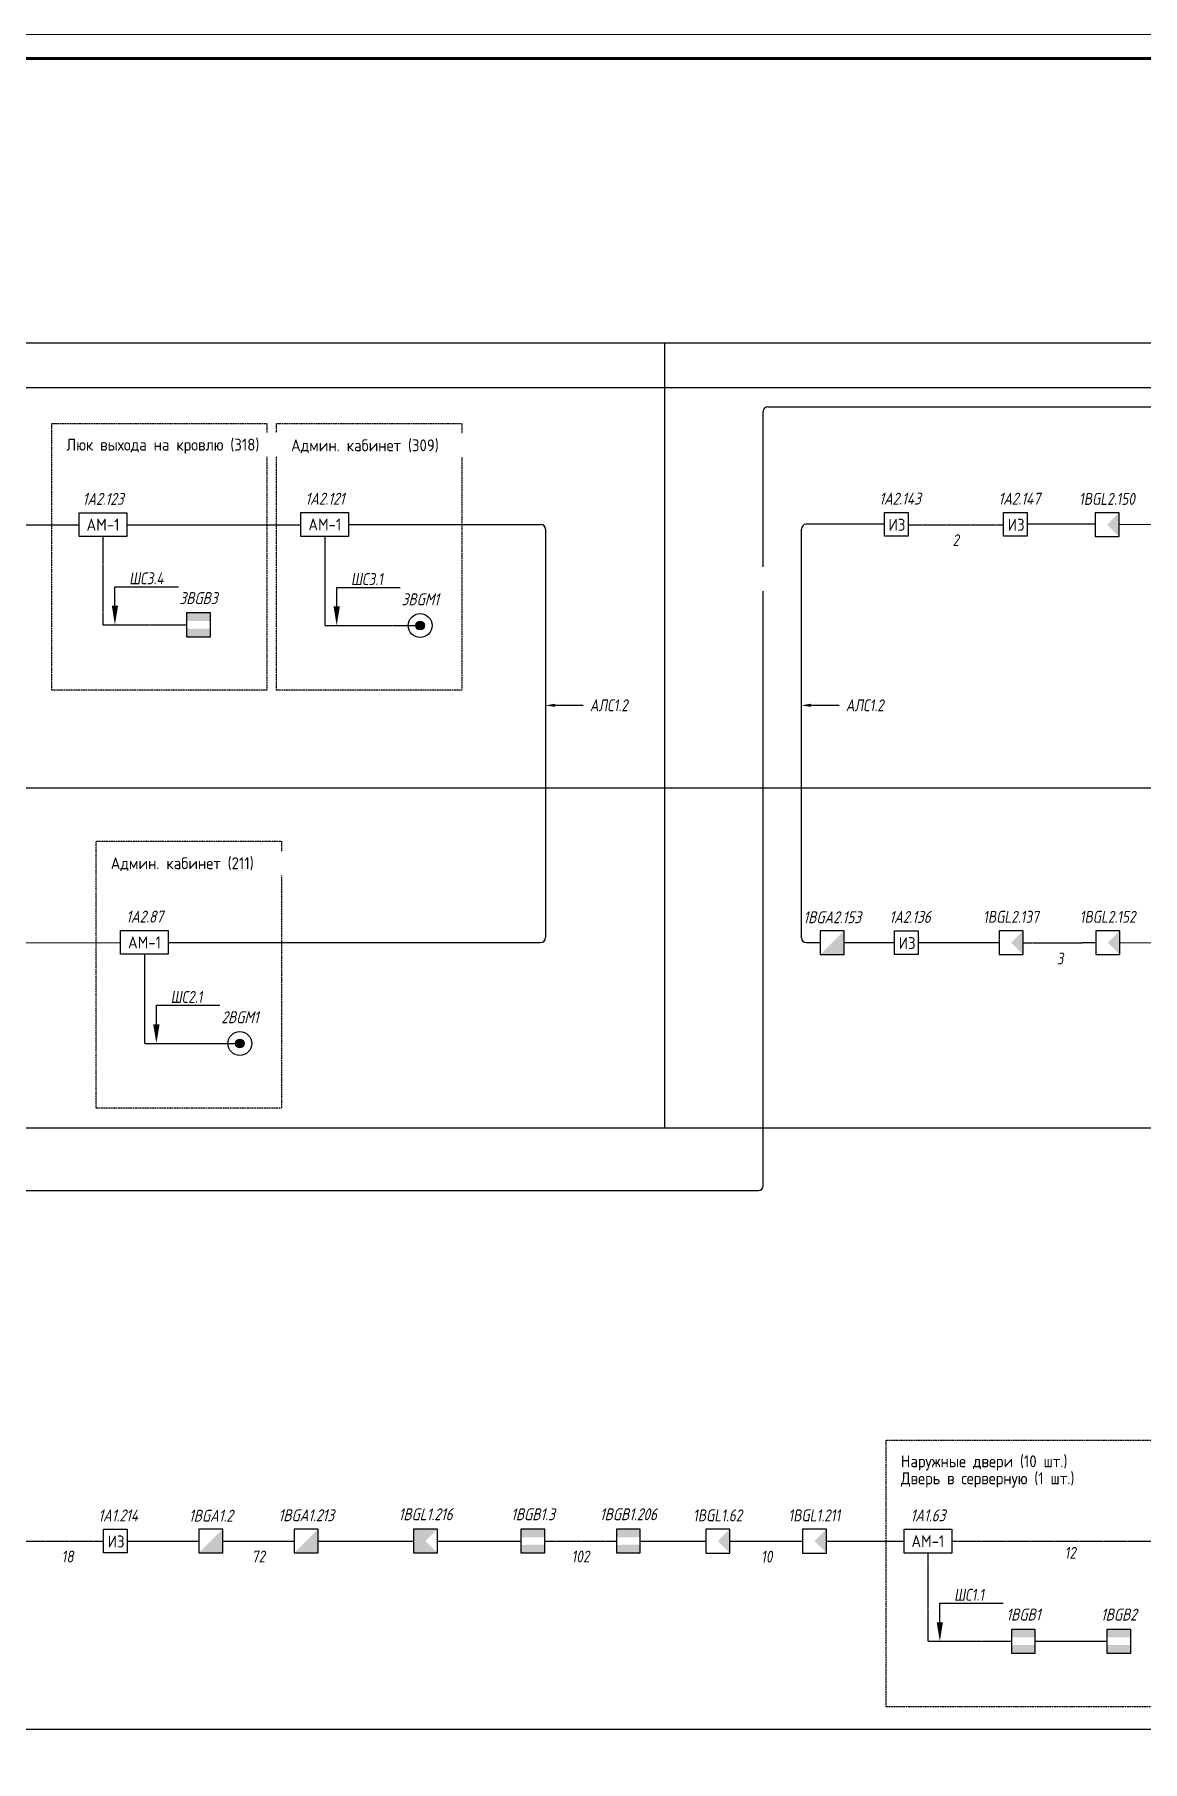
# Model space of a CAD drawing. Header units: millimetres. Extents: x -259793 to 1187961, y -549744 to 43070.
# Drawn here: x 603715 to 626936, y -14713 to 21488 of the extents above; entities that cross this region are included whole.
import ezdxf
from ezdxf import colors
from ezdxf.entities.mleader import LeaderData, LeaderLine
from ezdxf.enums import TextEntityAlignment as Align
from ezdxf.math import Vec2, Vec3

# ---------------------------------------------------------------- set-up
doc = ezdxf.new("R2010")
doc.units = ezdxf.units.MM
for name, pattern in [('HIDDEN', [0.375, 0.25, -0.125]), ('JIS_02_1.0', [2, 1, -1]), ('штриховаяX2', [1.5, 1, -0.5])]:
    doc.linetypes.add(name, pattern=pattern)
for name, color, linetype, lineweight in [('__ФОРМАТ', 7, 'Continuous', 40), ('RC-Выноски', 7, 'Continuous', 0), ('RC-Извещатели_охранные', 5, 'Continuous', 30), ('RC-Линии_связи-Адресные', 5, 'Continuous', 30), ('RC-Линии_связи-Шлейфы_сигнальные', 5, 'штриховаяX2', 30), ('RC-Прочее_оборудование', 5, 'Continuous', 30), ('лс', 5, 'Continuous', 30)]:
    doc.layers.add(name, color=color, linetype=linetype, lineweight=lineweight)
for name, color, linetype in [('RC-Позиционные_обозначения', 7, 'Continuous'), ('RC-Таблицы', 7, 'Continuous'), ('Стены', 194, 'Continuous'), ('флажки', 7, 'Continuous')]:
    doc.layers.add(name, color=color, linetype=linetype)
doc.layers.add('Границы листа', color=7, linetype='Continuous', lineweight=0, plot=False)
doc.styles.add('ISOCPEUR', font='isocpeur.ttf', dxfattribs={"width": 0.9, "height": 350})
doc.styles.add('RubezhCAD', font='', dxfattribs={"oblique": 10})
doc.styles.get("Standard").update_dxf_attribs({"font": ''})
doc.styles.get('RubezhCAD').set_extended_font_data('GOST type A')
doc.styles.get('Standard').set_extended_font_data('GOST type B')

# ---------------------------------------------------------------- blocks, each defined once
blk = doc.blocks.new('RC-UGO-AM-01')
at = {"layer": 'RC-Прочее_оборудование'}
blk.add_point((0, 0), dxfattribs=at)
blk.add_wipeout([(4.99, 2.5), (4.99, -2.5), (-4.99, -2.5), (-4.99, 2.5)]).dxf.layer = 'RC-Прочее_оборудование'
blk.add_wipeout([(-4.99, -2.5), (-4.99, 2.5), (4.99, 2.5), (4.99, -2.5)]).dxf.layer = 'RC-Прочее_оборудование'
blk.add_lwpolyline([(-4.99, 2.5), (4.99, 2.5), (4.99, -2.5), (-4.99, -2.5), (-4.99, 2.5)], close=True, dxfattribs=at)
blk.add_lwpolyline([(-4.99, 2.5), (-4.99, 2.5)], dxfattribs=at)
blk.add_lwpolyline([(-4.99, 2.5), (-4.99, 2.5)], dxfattribs=at)
at = {"layer": 'RC-Прочее_оборудование', "ltscale": 100, "style": 'ISOCPEUR', "width": 0.9}
blk.add_text('АМ-1', height=2.5, dxfattribs=at).set_placement((0, 0), align=Align.MIDDLE)
at = {"layer": 'RC-Прочее_оборудование'}
blk.add_attdef('PSTN', text='', height=2.5, dxfattribs=at).set_placement((2.32, 2.4), align=Align.BOTTOM_LEFT)
blk = doc.blocks.new('RC-UGO-IOM-01')
at = {"layer": 'RC-Извещатели_охранные'}
blk.add_point((0, 0), dxfattribs=at)
blk.add_wipeout([(2.5, -2.5), (2.5, 2.5), (-2.5, 2.5), (-2.5, -2.5)]).dxf.layer = 'RC-Извещатели_охранные'
blk.add_wipeout([(-2.5, -2.5), (-2.5, 2.5), (2.5, 2.5), (2.5, -2.5)]).dxf.layer = 'RC-Извещатели_охранные'
h = blk.add_hatch(color=256, dxfattribs=at)
h.dxf.hatch_style = 1
h.paths.add_polyline_path([(2.5, 0.8), (2.5, 2.51), (-2.5, 2.5), (-2.5, 0.8)])
h = blk.add_hatch(color=256, dxfattribs=at)
h.dxf.hatch_style = 1
h.paths.add_polyline_path([(2.5, -2.5), (2.5, -0.79), (-2.5, -0.8), (-2.5, -2.5)])
blk.add_lwpolyline([(-2.5, -2.5), (2.5, -2.5), (2.5, 2.5), (-2.5, 2.5)], close=True, dxfattribs=at)
blk.add_attdef('PSTN', text='', height=2.5, dxfattribs=at).set_placement((0.98, 2.6), align=Align.BOTTOM_LEFT)
blk = doc.blocks.new('RC-UGO-IOTR-01')
at = {"layer": 'RC-Извещатели_охранные'}
h = blk.add_hatch(color=256, dxfattribs=at)
h.dxf.hatch_style = 1
h.paths.add_polyline_path([(0.92, 0), (-0.92, 0, 1)])
h.paths.add_polyline_path([(-0.92, 0), (0.92, 0, 1)])
for radius in [2.5, 0.918]:
    blk.add_circle((0, 0), radius, dxfattribs=at)
blk.add_attdef('PSTN', text='', height=1.5, dxfattribs=at).set_placement((2.5, 2.5), align=Align.BOTTOM_CENTER)
blk = doc.blocks.new('*U1002')
at = {"lineweight": -2}
blk.add_lwpolyline([(20, 5), (836, 5), (836, 589), (20, 589)], close=True, dxfattribs=at)
at = {"layer": 'Границы листа'}
blk.add_lwpolyline([(841, 0), (0, 0), (0, 594), (841, 594)], close=True, dxfattribs=at)
at = {"lineweight": 13, "oblique": 10, "flags": 8}
blk.add_attdef('ФОРМАТ', (801.94, 1.12), '', height=3, dxfattribs=at)
blk = doc.blocks.new('RC-UGO-IOM-02')
at = {"layer": 'RC-Извещатели_охранные'}
blk.add_point((0, 0), dxfattribs=at)
blk.add_wipeout([(2.5, -2.5), (2.5, 2.5), (-2.5, 2.5), (-2.5, -2.5)]).dxf.layer = 'RC-Извещатели_охранные'
blk.add_wipeout([(-2.5, -2.5), (-2.5, 2.5), (2.5, 2.5), (2.5, -2.5)]).dxf.layer = 'RC-Извещатели_охранные'
h = blk.add_hatch(color=256, dxfattribs=at)
h.dxf.hatch_style = 1
h.paths.add_polyline_path([(2.5, 0.8), (2.5, 2.51), (-2.5, 2.5), (-2.5, 0.8)])
h = blk.add_hatch(color=256, dxfattribs=at)
h.dxf.hatch_style = 1
h.paths.add_polyline_path([(2.5, -2.5), (2.5, -0.79), (-2.5, -0.8), (-2.5, -2.5)])
blk.add_lwpolyline([(-2.5, -2.5), (2.5, -2.5), (2.5, 2.5), (-2.5, 2.5)], close=True, dxfattribs=at)
blk.add_attdef('PSTN', text='', height=2.5, dxfattribs=at).set_placement((0.98, 2.6), align=Align.BOTTOM_LEFT)
blk = doc.blocks.new('RC-UGO-IZ-01')
at = {"layer": 'RC-Прочее_оборудование'}
blk.add_point((2.5, 0), dxfattribs=at)
blk.add_wipeout([(2.49, -2.5), (-2.49, -2.5), (-2.49, 2.5), (2.49, 2.5)]).dxf.layer = 'RC-Прочее_оборудование'
blk.add_wipeout([(-2.49, -2.5), (-2.49, 2.5), (2.49, 2.5), (2.49, -2.5)]).dxf.layer = 'RC-Прочее_оборудование'
blk.add_lwpolyline([(-2.49, 2.5), (2.49, 2.5), (2.49, -2.5), (-2.49, -2.5), (-2.49, 2.5)], close=True, dxfattribs=at)
blk.add_lwpolyline([(-2.49, 2.5), (-2.49, 2.5)], dxfattribs=at)
blk.add_lwpolyline([(-2.49, 2.5), (-2.49, 2.5)], dxfattribs=at)
at = {"layer": 'RC-Прочее_оборудование', "ltscale": 100, "style": 'ISOCPEUR', "width": 0.9}
blk.add_text('ИЗ', height=2.5, dxfattribs=at).set_placement((0.15, -0.09), align=Align.MIDDLE)
at = {"layer": 'RC-Прочее_оборудование'}
blk.add_attdef('PSTN', text='', height=2.5, dxfattribs=at).set_placement((5.66, 2.58), align=Align.BOTTOM_CENTER)
blk = doc.blocks.new('RC-UGO-IOZ-02')
blk.add_wipeout([(2.5, -2.5), (2.5, 2.5), (-2.5, 2.5), (-2.5, -2.5)]).dxf.layer = 'RC-Извещатели_охранные'
blk.add_wipeout([(-2.5, -2.5), (-2.5, 2.5), (2.5, 2.5), (2.5, -2.5)]).dxf.layer = 'RC-Извещатели_охранные'
at = {"layer": 'RC-Извещатели_охранные'}
h = blk.add_hatch(color=256, dxfattribs=at)
h.dxf.hatch_style = 1
h.paths.add_polyline_path([(2.5, -2.5), (2.5, 2.5), (0, 0), (-2.5, -2.5)])
blk.add_lwpolyline([(-2.5, -2.5), (2.5, -2.5), (2.5, 2.5), (-2.5, 2.5)], close=True, dxfattribs=at)
blk.add_attdef('PSTN', text='', height=2.5, dxfattribs=at).set_placement((0.98, 2.6), align=Align.BOTTOM_LEFT)
blk = doc.blocks.new('RC-UGO-IOPPA-01')
blk.add_wipeout([(2.5, -2.5), (2.5, 2.5), (-2.5, 2.5), (-2.5, -2.5)]).dxf.layer = 'RC-Извещатели_охранные'
blk.add_wipeout([(-2.5, -2.5), (-2.5, 2.5), (2.5, 2.5), (2.5, -2.5)]).dxf.layer = 'RC-Извещатели_охранные'
at = {"layer": 'RC-Извещатели_охранные'}
h = blk.add_hatch(color=256, dxfattribs=at)
h.dxf.hatch_style = 1
h.paths.add_polyline_path([(2.5, -2.5), (2.5, 2.5), (0, 0)])
blk.add_lwpolyline([(-2.5, -2.5), (2.5, -2.5), (2.5, 2.5), (-2.5, 2.5)], close=True, dxfattribs=at)
blk.add_attdef('PSTN', text='', height=2.5, dxfattribs=at).set_placement((0.98, 2.6), align=Align.BOTTOM_LEFT)
blk = doc.blocks.new('RC-UGO-IOPO-02')
blk.add_wipeout([(2.5, -2.5), (2.5, 2.5), (-2.5, 2.5), (-2.5, -2.5)]).dxf.layer = 'RC-Извещатели_охранные'
blk.add_wipeout([(-2.5, -2.5), (-2.5, 2.5), (2.5, 2.5), (2.5, -2.5)]).dxf.layer = 'RC-Извещатели_охранные'
at = {"layer": 'RC-Извещатели_охранные'}
h = blk.add_hatch(color=256, dxfattribs=at)
h.dxf.hatch_style = 1
h.paths.add_polyline_path([(2.5, -2.5), (0, 0), (2.5, 2.5), (-2.5, 2.5), (-2.5, -2.5)])
blk.add_lwpolyline([(-2.5, -2.5), (2.5, -2.5), (2.5, 2.5), (-2.5, 2.5)], close=True, dxfattribs=at)
blk.add_attdef('PSTN', text='', height=2.5, dxfattribs=at).set_placement((0.98, 2.6), align=Align.BOTTOM_LEFT)

msp = doc.modelspace()

# ---------------------------------------------------------------- linework, layer by layer
at = {"layer": 'RC-Линии_связи-Адресные', "ltscale": 100}
for p, q in [((618987.81216, -2642.34602), (618987.81216, 13586.5431)), ((619087.81216, 13686.5431), (649165.63095, 13686.5431)), ((602926.25906, 11213.50875), (604650.68449, 11212.06583)), ((592420.17824, -2742.34602), (618887.81216, -2742.34602)), ((605409.49295, -10092.25172), (607409.49295, -10092.25172)), ((612159.49295, -10092.25172), (614159.49295, -10092.25172)), ((616159.49295, -10092.25172), (618036.58435, -10094.42932))]:
    msp.add_line(p, q, dxfattribs=at)
at = {"layer": 'RC-Линии_связи-Адресные'}
for p, q in [((626437.59317, 11222.01147), (627950.23853, 11213.50875)), ((626459.9566, 2452.66883), (627723.2142, 2451.20333)), ((645836.40079, -14042.36316), (601882.3949, -14040.18556))]:
    msp.add_line(p, q, dxfattribs=at)
at = {"layer": 'RC-Линии_связи-Адресные', "linetype": 'JIS_02_1.0'}
for p, q in [((624209.9566, 2444.09862), (625959.9566, 2452.66883)), ((603409.49295, -10092.25172), (605409.49295, -10092.25172)), ((607409.49295, -10092.25172), (609409.49295, -10092.25172)), ((614159.49295, -10092.25172), (616159.49295, -10092.25172)), ((618286.58435, -10094.42932), (619812.96755, -10094.42932)), ((622439.05415, -10094.42932), (627874.09714, -10094.42932))]:
    msp.add_line(p, q, dxfattribs=at)
at = {"layer": 'RC-Линии_связи-Адресные', "ltscale": 100}
for centre, start, end in [((619087.81216, 13586.5431), 90, 180), ((618887.81216, -2642.34602), 270, 0)]:
    msp.add_arc(centre, 100, start, end, dxfattribs=at)
at = {"layer": 'RC-Линии_связи-Шлейфы_сигнальные', "ltscale": 3.5}
for p, q in [((605149.96964, 11213.50875), (605149.96964, 9113.50875)), ((609798.48198, 11198.49271), (609798.48198, 9098.49271)), ((605149.96964, 9113.50875), (607149.96964, 9113.50875)), ((609798.48198, 9098.49271), (611798.48198, 9098.49271)), ((606019.11161, 2437.65279), (606019.11161, 337.65279)), ((606019.11161, 337.65279), (608019.11161, 337.65279)), ((622439.05415, -10094.42932), (622439.05415, -12194.42932)), ((622439.05415, -12194.42932), (624439.05415, -12194.42932)), ((624439.05415, -12194.42932), (626439.05415, -12194.42932))]:
    msp.add_line(p, q, dxfattribs=at)
at = {"layer": 'RC-Таблицы', "ltscale": 0.01}
for p, q in [((575632.0698, 15024.75556), (654258.60107, 15024.75556)), ((575632.0698, 14092.26154), (654258.60107, 14092.26154)), ((575632.0698, 5698.72855), (654258.60107, 5698.72855)), ((575632.0698, -1427.81405), (654258.60107, -1427.81405))]:
    msp.add_line(p, q, dxfattribs=at)
at = {"layer": 'лс'}
for p, q in [((621525.92871, 11222.01147), (619887.23567, 11222.01147)), ((619887.23567, 2452.66883), (621739.46769, 2452.66883))]:
    msp.add_line(p, q, dxfattribs=at)
for centre, start, end in [((614322.71626, 11117.52256), 0, 90), ((619887.23567, 11122.01147), 90, 180), ((614322.71626, 2556.68263), 270, 0), ((619887.23567, 2552.66883), 180, 270)]:
    msp.add_arc(centre, 100, start, end, dxfattribs=at)

# ---------------------------------------------------------------- texts
at = {"layer": 'RC-Линии_связи-Адресные', "ltscale": 0.01, "char_height": 250, "attachment_point": 2, "style": 'RubezhCAD'}
for s, insert, width in [('2', (623024.49901, 11013.50875), 1), ('3', (625209.9566, 2244.09862), 1), ('18', (604409.49295, -10292.25172), 1), ('72', (608409.49295, -10292.25172), 1), ('102', (615159.49295, -10292.25172), 341.7261822), ('10', (619062.96755, -10294.36183), 1), ('12', (625423.62364, -10215.49258), 1)]:
    msp.add_mtext(s, dxfattribs=dict(at, insert=insert, width=width))

# ---------------------------------------------------------------- next in the draw order: block references
at = {"layer": 'RC-Извещатели_охранные', "color": 1, "ltscale": 0.01}
ref = msp.add_blockref('RC-UGO-IOTR-01', (611798.48198, 9098.49271), dxfattribs=dict(at, xscale=100, yscale=100, zscale=100))
ref.add_attrib('PSTN', '3BGM1', dxfattribs={"layer": 'RC-Позиционные_обозначения', "height": 250, "style": 'RubezhCAD', "oblique": 15}).set_placement((611798.48198, 9448.53946), align=Align.BOTTOM_CENTER)
ref = msp.add_blockref('RC-UGO-IOTR-01', (608019.11161, 337.65279), dxfattribs=dict(at, xscale=100, yscale=100, zscale=100))
ref.add_attrib('PSTN', '2BGM1', dxfattribs={"layer": 'RC-Позиционные_обозначения', "height": 250, "style": 'RubezhCAD', "oblique": 15}).set_placement((608019.11161, 687.69954), align=Align.BOTTOM_CENTER)
ref = msp.add_blockref('RC-UGO-IOM-01', (624439.05415, -12194.42932), dxfattribs=dict(at, xscale=100, yscale=100, zscale=100))
ref.add_attrib('PSTN', '1BGB1', dxfattribs={"layer": 'RC-Позиционные_обозначения', "height": 250, "style": 'RubezhCAD', "oblique": 15}).set_placement((624439.05415, -11834.10746), align=Align.BOTTOM_CENTER)
ref = msp.add_blockref('RC-UGO-IOM-01', (626439.05415, -12194.42932), dxfattribs=dict(at, xscale=100, yscale=100, zscale=100))
ref.add_attrib('PSTN', '1BGB2', dxfattribs={"layer": 'RC-Позиционные_обозначения', "height": 250, "style": 'RubezhCAD', "oblique": 15}).set_placement((626439.05415, -11834.10746), align=Align.BOTTOM_CENTER)
at = {"layer": 'RC-Прочее_оборудование', "color": 1, "ltscale": 0.01}
ref = msp.add_blockref('RC-UGO-AM-01', (609798.48198, 11217.52256), dxfattribs=dict(at, xscale=100, yscale=100, zscale=100))
ref.add_attrib('PSTN', '1A2.121', dxfattribs={"layer": 'RC-Позиционные_обозначения', "height": 250, "style": 'RubezhCAD', "oblique": 15}).set_placement((609798.48198, 11557.84127), align=Align.BOTTOM_CENTER)
ref = msp.add_blockref('RC-UGO-AM-01', (606019.11161, 2456.68263), dxfattribs=dict(at, xscale=100, yscale=100, zscale=100))
ref.add_attrib('PSTN', '1A2.87', dxfattribs={"layer": 'RC-Позиционные_обозначения', "height": 250, "style": 'RubezhCAD', "oblique": 15}).set_placement((606019.11161, 2797.00135), align=Align.BOTTOM_CENTER)
ref = msp.add_blockref('RC-UGO-AM-01', (622439.05415, -10094.42932), dxfattribs=dict(at, xscale=100, yscale=100, zscale=100))
ref.add_attrib('PSTN', '1A1.63', dxfattribs={"layer": 'RC-Позиционные_обозначения', "height": 250, "style": 'RubezhCAD', "oblique": 15}).set_placement((622439.05415, -9754.1106), align=Align.BOTTOM_CENTER)

# ---------------------------------------------------------------- next in the draw order: linework, layer by layer
at = {"layer": 'RC-Линии_связи-Адресные', "ltscale": 100}
for p, q in [((601989.40035, 2444.1661), (605519.82646, 2456.68263)), ((620062.96755, -10092.25172), (621940.05894, -10094.42932))]:
    msp.add_line(p, q, dxfattribs=at)
at = {"layer": 'лс'}
for p, q in [((610297.76713, 11217.52256), (614322.71626, 11217.52256)), ((606518.39676, 2456.68263), (614322.71626, 2456.68263))]:
    msp.add_line(p, q, dxfattribs=at)

# ---------------------------------------------------------------- next in the draw order: block references
at = {"layer": '__ФОРМАТ', "lineweight": 60, "xscale": 99.9999999999996, "yscale": 99.9999999999996, "zscale": 99.9999999999996}
msp.add_blockref('*U1002', (572599.91172, -37911.62667), dxfattribs=at)

# ---------------------------------------------------------------- next in the draw order: block references
at = {"layer": 'RC-Извещатели_охранные', "color": 1, "ltscale": 0.01}
ref = msp.add_blockref('RC-UGO-IOM-01', (607149.96964, 9113.50875), dxfattribs=dict(at, xscale=100, yscale=100, zscale=100))
ref.add_attrib('PSTN', '3BGB3', dxfattribs={"layer": 'RC-Позиционные_обозначения', "height": 250, "style": 'RubezhCAD', "oblique": 15}).set_placement((607149.96964, 9473.83061), align=Align.BOTTOM_CENTER)
at = {"layer": 'RC-Извещатели_охранные'}
ref = msp.add_blockref('RC-UGO-IOPPA-01', (626209.9566, 2452.66883), dxfattribs=dict(at, xscale=100, yscale=100, zscale=100))
ref.add_attrib('PSTN', '1BGL2.152', dxfattribs={"layer": 'RC-Позиционные_обозначения', "height": 250, "style": 'RubezhCAD', "oblique": 10}).set_placement((626209.9566, 2792.99069), align=Align.BOTTOM_CENTER)
at = {"layer": 'RC-Извещатели_охранные', "color": 1, "ltscale": 0.01}
ref = msp.add_blockref('RC-UGO-IOPO-02', (611909.49295, -10092.25172), dxfattribs=dict(at, xscale=100, yscale=100, zscale=100))
ref.add_attrib('PSTN', '1BGL1.216', dxfattribs={"layer": 'RC-Позиционные_обозначения', "height": 250, "style": 'RubezhCAD', "oblique": 15}).set_placement((611909.49295, -9731.92986), align=Align.BOTTOM_CENTER)
ref = msp.add_blockref('RC-UGO-IOM-02', (614159.49295, -10092.25172), dxfattribs=dict(at, xscale=100, yscale=100, zscale=100))
ref.add_attrib('PSTN', '1BGB1.3', dxfattribs={"layer": 'RC-Позиционные_обозначения', "height": 250, "style": 'RubezhCAD', "oblique": 15}).set_placement((614159.49295, -9731.92986), align=Align.BOTTOM_CENTER)
ref = msp.add_blockref('RC-UGO-IOM-02', (616159.49295, -10092.25172), dxfattribs=dict(at, xscale=100, yscale=100, zscale=100))
ref.add_attrib('PSTN', '1BGB1.206', dxfattribs={"layer": 'RC-Позиционные_обозначения', "height": 250, "style": 'RubezhCAD', "oblique": 15}).set_placement((616159.49295, -9731.92986), align=Align.BOTTOM_CENTER)
ref = msp.add_blockref('RC-UGO-IOZ-02', (607409.49295, -10092.25172), dxfattribs=dict(at, xscale=100, yscale=100, zscale=100))
ref.add_attrib('PSTN', '1BGA1.2', dxfattribs={"layer": 'RC-Позиционные_обозначения', "height": 250, "style": 'RubezhCAD', "oblique": 15}).set_placement((607409.49295, -9761.33381), align=Align.BOTTOM_CENTER)
ref = msp.add_blockref('RC-UGO-IOZ-02', (609409.49295, -10092.25172), dxfattribs=dict(at, xscale=100, yscale=100, zscale=100))
ref.add_attrib('PSTN', '1BGA1.213', dxfattribs={"layer": 'RC-Позиционные_обозначения', "height": 250, "style": 'RubezhCAD', "oblique": 15}).set_placement((609409.49295, -9752.45861), align=Align.BOTTOM_CENTER)
at = {"layer": 'RC-Извещатели_охранные'}
ref = msp.add_blockref('RC-UGO-IOPPA-01', (618036.58435, -10094.42932), dxfattribs=dict(at, xscale=100, yscale=100, zscale=100))
ref.add_attrib('PSTN', '1BGL1.62', dxfattribs={"layer": 'RC-Позиционные_обозначения', "height": 250, "style": 'RubezhCAD', "oblique": 10}).set_placement((618036.58435, -9754.10746), align=Align.BOTTOM_CENTER)
ref = msp.add_blockref('RC-UGO-IOPPA-01', (620062.96755, -10094.42932), dxfattribs=dict(at, xscale=100, yscale=100, zscale=100))
ref.add_attrib('PSTN', '1BGL1.211', dxfattribs={"layer": 'RC-Позиционные_обозначения', "height": 250, "style": 'RubezhCAD', "oblique": 10}).set_placement((620062.96755, -9754.10746), align=Align.BOTTOM_CENTER)
at = {"layer": 'RC-Прочее_оборудование', "color": 1, "ltscale": 0.01}
ref = msp.add_blockref('RC-UGO-AM-01', (605149.96964, 11213.50875), dxfattribs=dict(at, xscale=100, yscale=100, zscale=100))
ref.add_attrib('PSTN', '1A2.123', dxfattribs={"layer": 'RC-Позиционные_обозначения', "height": 250, "style": 'RubezhCAD', "oblique": 15}).set_placement((605149.96964, 11553.82747), align=Align.BOTTOM_CENTER)
ref = msp.add_blockref('RC-UGO-IZ-01', (624273.78416, 11222.01147), dxfattribs=dict(at, xscale=100, yscale=100, zscale=100))
ref.add_attrib('PSTN', '1A2.147', (623914.28761, 11634.13363), dxfattribs={"layer": 'RC-Позиционные_обозначения', "height": 250, "style": 'RubezhCAD', "oblique": 15})
ref = msp.add_blockref('RC-UGO-IZ-01', (621988.75284, 2452.66883), dxfattribs=dict(at, xscale=100, yscale=100, zscale=100))
ref.add_attrib('PSTN', '1A2.136', (621629.25629, 2864.79099), dxfattribs={"layer": 'RC-Позиционные_обозначения', "height": 250, "style": 'RubezhCAD', "oblique": 15})
ref = msp.add_blockref('RC-UGO-IZ-01', (605409.49295, -10092.25172), dxfattribs=dict(at, xscale=100, yscale=100, zscale=100))
ref.add_attrib('PSTN', '1A1.214', (605049.9964, -9680.12956), dxfattribs={"layer": 'RC-Позиционные_обозначения', "height": 250, "style": 'RubezhCAD', "oblique": 15})

# ---------------------------------------------------------------- next in the draw order: leaders
at = {"layer": 'RC-Выноски', "ltscale": 0.01}
ml = msp.add_multileader_mtext('Standard', dxfattribs=at)
ml.set_content('ШС3.1', color=256, style='RubezhCAD')
ml.set_leader_properties()
ml.build(insert=Vec2(0, 0))
ml.multileader.update_dxf_attribs({"has_text_frame": 1, "text_left_attachment_type": 6, "text_right_attachment_type": 6, "dogleg_length": 2, "arrow_head_size": 400, "scale": 100})
ctx = ml.context
ctx.base_point, ctx.scale, ctx.char_height, ctx.arrow_head_size, ctx.landing_gap_size, ctx.plane_origin = Vec3(610248.48198, 9898.49271), 100, 250, 400, 100, Vec3(337616.67583, -38671.4121)
ctx.left_attachment, ctx.right_attachment = 6, 6
notes = []
notes.append((ctx, [(0, (1, 1, 0), (610048.48198, 9898.49271), (1, 0), 200, [(0, [(610048.48198, 9098.49271)], 0, [])])]))
ctx.mtext.insert, ctx.mtext.width, ctx.mtext.flow_direction = Vec3(610348.48198, 10198.49271), 88.3385924, 5
ctx.mtext.has_bg_fill, ctx.mtext.bg_color, ctx.mtext.bg_scale_factor, ctx.mtext.bg_transparency, ctx.mtext.use_window_bg_color = 1, -1027028792, 1.5, 0, 1
ml = msp.add_multileader_mtext('Standard', dxfattribs=at)
ml.set_content('АЛС1.2', color=256, style='RubezhCAD')
ml.set_leader_properties()
ml.build(insert=Vec2(0, 0))
ml.multileader.update_dxf_attribs({"has_text_frame": 1, "text_right_attachment_type": 2, "dogleg_length": 2, "arrow_head_size": 200, "scale": 100})
ctx = ml.context
ctx.base_point, ctx.scale, ctx.char_height, ctx.arrow_head_size, ctx.landing_gap_size, ctx.plane_origin = Vec3(620580.37536, 7427.35547), 100, 250, 200, 100, Vec3(574419.22094, -178545.93417)
ctx.right_attachment, ctx.text_align_type = 2, 1
notes.append((ctx, [(0, (1, 1, 0), (620380.37536, 7427.35547), (1, 0), 200, [(0, [(619787.23567, 7426.17758)], 0, [])])]))
ctx.mtext.insert, ctx.mtext.alignment, ctx.mtext.flow_direction = Vec3(621118.20711, 7552.35547), 2, 5
ctx.mtext.has_bg_fill, ctx.mtext.bg_color, ctx.mtext.bg_scale_factor, ctx.mtext.bg_transparency, ctx.mtext.use_window_bg_color = 1, -1027028792, 1.5, 0, 1
ml = msp.add_multileader_mtext('Standard', dxfattribs=at)
ml.set_content('ШС2.1', color=256, style='RubezhCAD')
ml.set_leader_properties()
ml.build(insert=Vec2(0, 0))
ml.multileader.update_dxf_attribs({"has_text_frame": 1, "text_left_attachment_type": 6, "text_right_attachment_type": 6, "dogleg_length": 2, "arrow_head_size": 400, "scale": 100})
ctx = ml.context
ctx.base_point, ctx.scale, ctx.char_height, ctx.arrow_head_size, ctx.landing_gap_size, ctx.plane_origin = Vec3(606469.11161, 1137.65279), 100, 250, 400, 100, Vec3(331669.09442, -47432.25202)
ctx.left_attachment, ctx.right_attachment = 6, 6
notes.append((ctx, [(0, (1, 1, 0), (606269.11161, 1137.65279), (1, 0), 200, [(0, [(606269.11161, 337.65279)], 0, [])])]))
ctx.mtext.insert, ctx.mtext.width, ctx.mtext.flow_direction = Vec3(606569.11161, 1437.65279), 88.3385924, 5
ctx.mtext.has_bg_fill, ctx.mtext.bg_color, ctx.mtext.bg_scale_factor, ctx.mtext.bg_transparency, ctx.mtext.use_window_bg_color = 1, -1027028792, 1.5, 0, 1
ml = msp.add_multileader_mtext('Standard', dxfattribs=at)
ml.set_content('ШС1.1', color=256, style='RubezhCAD')
ml.set_leader_properties()
ml.build(insert=Vec2(0, 0))
ml.multileader.update_dxf_attribs({"has_text_frame": 1, "text_left_attachment_type": 6, "text_right_attachment_type": 6, "dogleg_length": 2, "arrow_head_size": 400, "scale": 100})
ctx = ml.context
ctx.base_point, ctx.scale, ctx.char_height, ctx.arrow_head_size, ctx.landing_gap_size, ctx.plane_origin = Vec3(622889.05415, -11394.42932), 100, 250, 400, 100, Vec3(343940.81052, -59964.33413)
ctx.left_attachment, ctx.right_attachment = 6, 6
notes.append((ctx, [(0, (1, 1, 0), (622689.05415, -11394.42932), (1, 0), 200, [(0, [(622689.05415, -12194.42932)], 0, [])])]))
ctx.mtext.insert, ctx.mtext.flow_direction = Vec3(622989.05415, -11094.42932), 5
ctx.mtext.has_bg_fill, ctx.mtext.bg_color, ctx.mtext.bg_scale_factor, ctx.mtext.bg_transparency, ctx.mtext.use_window_bg_color = 1, -1027028792, 1.5, 0, 1
for ctx, leaders in notes:
    for number, flags, end, landing, length, lines in leaders:
        leader = LeaderData()
        leader.index, (leader.has_last_leader_line, leader.has_dogleg_vector, leader.attachment_direction) = number, flags
        leader.last_leader_point, leader.dogleg_vector, leader.dogleg_length = Vec3(end), Vec3(landing), length
        for number, points, colour, breaks in lines:
            line = LeaderLine()
            line.index, line.vertices, line.color, line.breaks = number, Vec3.list(points), colors.encode_raw_color(colour), breaks
            leader.lines.append(line)
        ctx.leaders.append(leader)

# ---------------------------------------------------------------- next in the draw order: linework, layer by layer
at = {"layer": 'RC-Линии_связи-Адресные', "ltscale": 100}
for p, q in [((605649.25479, 11213.50875), (609299.4772, 11209.27415)), ((609659.49295, -10092.25172), (611659.49295, -10092.25172))]:
    msp.add_line(p, q, dxfattribs=at)
at = {"layer": 'RC-Линии_связи-Адресные', "linetype": 'JIS_02_1.0'}
msp.add_line((622024.49901, 11213.50875), (624024.49901, 11213.50875), dxfattribs=at)
at = {"layer": 'RC-Линии_связи-Адресные'}
msp.add_line((625938.30802, 11222.01147), (624523.78416, 11222.01147), dxfattribs=at)
at = {"layer": 'RC-Таблицы', "ltscale": 0.01}
msp.add_line((616921.85345, 15024.75556), (616921.85345, -1427.81405), dxfattribs=at)
at = {"layer": 'лс'}
for p, q in [((614422.71626, 11117.52256), (614422.71626, 2556.68263)), ((619787.23567, 2552.66883), (619787.23567, 11122.01147)), ((622238.75284, 2452.66883), (623933.5734, 2452.66883))]:
    msp.add_line(p, q, dxfattribs=at)
at = {"layer": 'Стены', "color": 0, "linetype": 'HIDDEN', "ltscale": 10}
for points in [[(608783.46928, 13336.87999), (612667.76641, 13336.87999), (612667.76641, 7742.13615), (608783.46928, 7742.13615)], [(605003.80897, 4576.04007), (608888.1061, 4576.04007), (608888.1061, -1018.70378), (605003.80897, -1018.70378)], [(621565.09884, -7975.07188), (631606.87734, -7975.07188), (631606.87734, -13569.81573), (621565.09884, -13569.81573)]]:
    msp.add_lwpolyline(points, close=True, dxfattribs=at)

# ---------------------------------------------------------------- next in the draw order: leaders
at = {"layer": 'RC-Выноски', "ltscale": 0.01}
ml = msp.add_multileader_mtext('Standard', dxfattribs=at)
ml.set_content('ШС3.4', color=256, style='RubezhCAD')
ml.set_leader_properties()
ml.build(insert=Vec2(0, 0))
ml.multileader.update_dxf_attribs({"has_text_frame": 1, "text_left_attachment_type": 6, "text_right_attachment_type": 6, "dogleg_length": 2, "arrow_head_size": 400, "scale": 100})
ctx = ml.context
ctx.base_point, ctx.scale, ctx.char_height, ctx.arrow_head_size, ctx.landing_gap_size, ctx.plane_origin = Vec3(605599.96964, 9913.50875), 100, 250, 400, 100, Vec3(326651.72602, -38656.39606)
ctx.left_attachment, ctx.right_attachment = 6, 6
notes = []
notes.append((ctx, [(0, (1, 1, 0), (605399.96964, 9913.50875), (1, 0), 200, [(0, [(605399.96964, 9113.50875)], 0, [])])]))
ctx.mtext.insert, ctx.mtext.flow_direction = Vec3(605699.96964, 10213.50875), 5
ctx.mtext.has_bg_fill, ctx.mtext.bg_color, ctx.mtext.bg_scale_factor, ctx.mtext.bg_transparency, ctx.mtext.use_window_bg_color = 1, -1027028792, 1.5, 0, 1
for ctx, leaders in notes:
    for number, flags, end, landing, length, lines in leaders:
        leader = LeaderData()
        leader.index, (leader.has_last_leader_line, leader.has_dogleg_vector, leader.attachment_direction) = number, flags
        leader.last_leader_point, leader.dogleg_vector, leader.dogleg_length = Vec3(end), Vec3(landing), length
        for number, points, colour, breaks in lines:
            line = LeaderLine()
            line.index, line.vertices, line.color, line.breaks = number, Vec3.list(points), colors.encode_raw_color(colour), breaks
            leader.lines.append(line)
        ctx.leaders.append(leader)

# ---------------------------------------------------------------- next in the draw order: linework, layer by layer
at = {"layer": 'Стены', "color": 0, "linetype": 'HIDDEN', "ltscale": 10}
msp.add_lwpolyline([(604074.30129, 13336.87999), (608585.70514, 13336.87999), (608585.70514, 7742.13615), (604074.30129, 7742.13615)], close=True, dxfattribs=at)

# ---------------------------------------------------------------- next in the draw order: block references
at = {"layer": 'RC-Извещатели_охранные'}
ref = msp.add_blockref('RC-UGO-IOPPA-01', (626194.66237, 11213.50875), dxfattribs=dict(at, xscale=100, yscale=100, zscale=100))
ref.add_attrib('PSTN', '1BGL2.150', dxfattribs={"layer": 'RC-Позиционные_обозначения', "height": 250, "style": 'RubezhCAD', "oblique": 10}).set_placement((626194.66237, 11553.83061), align=Align.BOTTOM_CENTER)
at = {"layer": 'RC-Извещатели_охранные', "color": 1, "ltscale": 0.01}
ref = msp.add_blockref('RC-UGO-IOZ-02', (620431.42516, 2452.66883), dxfattribs=dict(at, xscale=100, yscale=100, zscale=100))
ref.add_attrib('PSTN', '1BGA2.153', dxfattribs={"layer": 'RC-Позиционные_обозначения', "height": 250, "style": 'RubezhCAD', "oblique": 15}).set_placement((620431.42516, 2783.58673), align=Align.BOTTOM_CENTER)
at = {"layer": 'RC-Извещатели_охранные'}
ref = msp.add_blockref('RC-UGO-IOPPA-01', (624183.5734, 2452.66883), dxfattribs=dict(at, xscale=100, yscale=100, zscale=100))
ref.add_attrib('PSTN', '1BGL2.137', dxfattribs={"layer": 'RC-Позиционные_обозначения', "height": 250, "style": 'RubezhCAD', "oblique": 10}).set_placement((624183.5734, 2792.99069), align=Align.BOTTOM_CENTER)
at = {"layer": 'RC-Прочее_оборудование', "color": 1, "ltscale": 0.01}
ref = msp.add_blockref('RC-UGO-IZ-01', (621775.21386, 11222.01147), dxfattribs=dict(at, xscale=100, yscale=100, zscale=100))
ref.add_attrib('PSTN', '1A2.143', (621415.71731, 11634.13363), dxfattribs={"layer": 'RC-Позиционные_обозначения', "height": 250, "style": 'RubezhCAD', "oblique": 15})

# ---------------------------------------------------------------- next in the draw order: texts
at = {"layer": 'флажки', "lineweight": 30, "char_height": 250, "width": 4391.3664049, "attachment_point": 4, "style": 'ISOCPEUR', "bg_fill": 2}
for s, insert in [('Админ. кабинет (309)', (609091.60556, 12856.96151)), ('Админ. кабинет (211)', (605311.94525, 4096.12159)), ('Наружные двери (10 шт.)', (621873.23511, -8454.99036))]:
    msp.add_mtext(s, dxfattribs=dict(at, insert=insert))

# ---------------------------------------------------------------- next in the draw order: leaders
at = {"layer": 'RC-Выноски', "ltscale": 0.01}
ml = msp.add_multileader_mtext('Standard', dxfattribs=at)
ml.set_content('АЛС1.2', color=256, style='RubezhCAD')
ml.set_leader_properties()
ml.build(insert=Vec2(0, 0))
ml.multileader.update_dxf_attribs({"has_text_frame": 1, "text_right_attachment_type": 2, "dogleg_length": 2, "arrow_head_size": 200, "scale": 100})
ctx = ml.context
ctx.base_point, ctx.scale, ctx.char_height, ctx.arrow_head_size, ctx.landing_gap_size, ctx.plane_origin = Vec3(615215.85595, 7427.35547), 100, 250, 200, 100, Vec3(569054.70153, -178545.93417)
ctx.right_attachment, ctx.text_align_type = 2, 1
notes = []
notes.append((ctx, [(0, (1, 1, 0), (615015.85595, 7427.35547), (1, 0), 200, [(0, [(614422.71626, 7426.17758)], 0, [])])]))
ctx.mtext.insert, ctx.mtext.alignment, ctx.mtext.flow_direction = Vec3(615753.6877, 7552.35547), 2, 5
ctx.mtext.has_bg_fill, ctx.mtext.bg_color, ctx.mtext.bg_scale_factor, ctx.mtext.bg_transparency, ctx.mtext.use_window_bg_color = 1, -1027028792, 1.5, 0, 1
for ctx, leaders in notes:
    for number, flags, end, landing, length, lines in leaders:
        leader = LeaderData()
        leader.index, (leader.has_last_leader_line, leader.has_dogleg_vector, leader.attachment_direction) = number, flags
        leader.last_leader_point, leader.dogleg_vector, leader.dogleg_length = Vec3(end), Vec3(landing), length
        for number, points, colour, breaks in lines:
            line = LeaderLine()
            line.index, line.vertices, line.color, line.breaks = number, Vec3.list(points), colors.encode_raw_color(colour), breaks
            leader.lines.append(line)
        ctx.leaders.append(leader)

# ---------------------------------------------------------------- next in the draw order: texts
at = {"layer": 'флажки', "lineweight": 30, "char_height": 250, "width": 4391.3664049, "attachment_point": 4, "style": 'ISOCPEUR', "bg_fill": 2}
for s, insert in [('Люк выхода на кровлю (318)', (604382.43756, 12856.96151)), ('Дверь в серверную (1 шт.)', (621873.23511, -8812.25964))]:
    msp.add_mtext(s, dxfattribs=dict(at, insert=insert))

doc.saveas('drawing.dxf')
